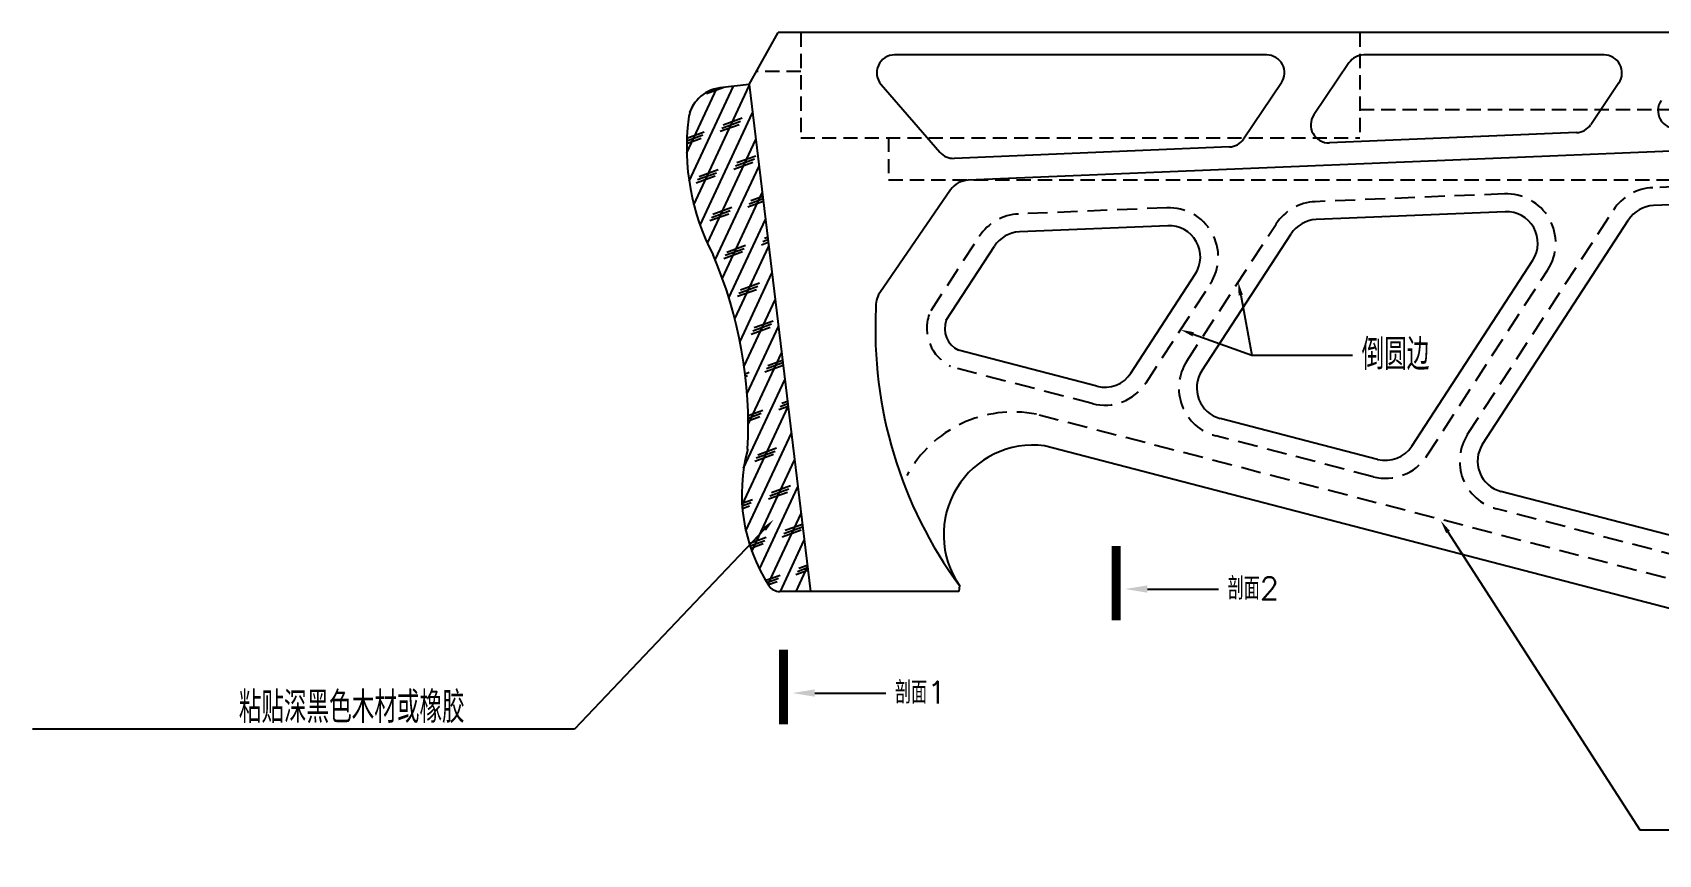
# Model space of a CAD drawing. Header units: millimetres. Extents: x 6817 to 15937, y -5221 to -164.
# Drawn here: x 7461.5 to 7824.4, y -2684.1 to -2500.6 of the extents above; entities that cross this region are included whole.
import ezdxf
from ezdxf import colors
from ezdxf.entities.mleader import LeaderData, LeaderLine
from ezdxf.math import Vec2, Vec3

# ---------------------------------------------------------------- set-up
doc = ezdxf.new("R2010")
doc.units = ezdxf.units.MM
doc.linetypes.add('HIDDEN', pattern=[9.525, 6.35, -3.175])
doc.layers.add('图层2', color=108, linetype='Continuous')
doc.styles.get("Standard").update_dxf_attribs({"font": 'txt', "bigfont": 'gbcbig.shx'})

# ---------------------------------------------------------------- blocks, each defined once
blk = doc.blocks.new('dfjjjj')
at = {"linetype": 'ByBlock'}
h = blk.add_hatch(dxfattribs=at)
h.set_pattern_fill('CORK', color=4, angle=65)
h.set_pattern_definition([(65, (0, 0), (-2.8775272, 1.341813), []), (200, (2.11, 0.768), (3.07143, -8.438684), [4.49013, -4.49013]), (200, (2.445, 1.487), (3.07143, -8.438684), [4.49013, -4.49013]), (200, (2.781, 2.207), (3.07143, -8.438684), [4.49013, -4.49013])])
h.paths.add_polyline_path([(1332.87, -2802.32, -0.115864), (1340.59, -2845.73, 0.213121), (1345.31, -2876.15, 0.248717), (1347.79, -2877.47), (1354.61, -2877.47), (1340.92, -2764.27), (1334.35, -2765.06, 0.345162), (1327.36, -2772.04, 0.151566)])
at = {"color": 2, "linetype": 'ByBlock'}
blk.add_line((1340.92, -2764.27), (1334.35, -2765.06), dxfattribs=at)
for centre, radius, start, end in [((1335.31, -2773), 8, 96.8983, 173.0692), ((1378.92, -2778.31), 51.94, 173.0692, 207.5431), ((1244.32, -2840.46), 96.41, 356.8663, 23.3025), ((1465.48, -2819), 96.39, 177.1412, 216.3699), ((1404.37, -2864.81), 20.03, 82.8798, 214.4956), ((1377.02, -2855.66), 37.75, 164.748, 212.8718), ((1347.79, -2874.47), 3, 214.1319, 270)]:
    blk.add_arc(centre, radius, start, end, dxfattribs=at)
at = {"layer": '图层2', "color": 2, "linetype": 'ByBlock'}
for p, q in [((1340.92, -2764.27), (1347.43, -2752.68)), ((1900.92, -2752.68), (1347.43, -2752.68)), ((1456.41, -2757.68), (1373.4, -2757.68)), ((1531.75, -2757.68), (1478.13, -2757.68)), ((1474.81, -2759.44), (1466.96, -2771.08)), ((1340.92, -2764.27), (1354.61, -2877.47)), ((1370.38, -2764.3), (1383.48, -2779.41)), ((1459.73, -2763.91), (1451.26, -2776.48)), ((1535.07, -2763.91), (1528.76, -2773.27)), ((1612.47, -2776.43), (1389.82, -2785.65)), ((1525.61, -2775.03), (1470.44, -2777.31)), ((1448.11, -2778.24), (1386.67, -2780.78)), ((1385.89, -2787.82), (1370.06, -2810.82)), ((1604.9, -2788.76), (1542.77, -2791.33)), ((1509.67, -2792.7), (1467.45, -2794.45)), ((1504.64, -2844.56), (1537.19, -2794.51)), ((1434.35, -2795.82), (1401.23, -2797.19)), ((1441.96, -2828.24), (1461.87, -2797.63)), ((1384.89, -2816.92), (1395.65, -2800.37)), ((1488.83, -2845.02), (1515.83, -2803.51)), ((1426.15, -2828.71), (1440.51, -2806.63)), ((1418.52, -2831.66), (1387.62, -2823.62)), ((1481.2, -2847.98), (1446.06, -2838.83)), ((1577.04, -2889.25), (1406.85, -2844.94)), ((1570.14, -2871.13), (1508.74, -2855.15)), ((1387.7, -2877.47), (1347.79, -2877.47)), ((1387.86, -2876.16), (1387.7, -2877.47))]:
    blk.add_line(p, q, dxfattribs=at)
at = {"layer": '图层2', "color": 3, "linetype": 'HIDDEN', "ltscale": 0.7}
for p, q in [((1601.93, -2784.87), (1542.6, -2787.33)), ((1509.5, -2788.7), (1467.28, -2790.45)), ((1434.18, -2791.82), (1401.06, -2793.2)), ((1501.29, -2842.38), (1533.84, -2792.33)), ((1381.53, -2814.74), (1392.3, -2798.19)), ((1438.61, -2826.06), (1458.52, -2795.45)), ((1429.51, -2830.89), (1443.86, -2808.81)), ((1492.19, -2847.2), (1519.18, -2805.69)), ((1417.51, -2835.53), (1386.61, -2827.49)), ((1577.69, -2882.86), (1405.06, -2837.93)), ((1480.19, -2851.85), (1445.06, -2842.7)), ((1568.2, -2874.76), (1507.74, -2859.02))]:
    blk.add_line(p, q, dxfattribs=at)
at = {"layer": '图层2', "color": 2, "linetype": 'ByBlock'}
for centre, radius, start, end in [((1373.4, -2761.68), 4, 90, 220.9433), ((1456.41, -2761.68), 4, 325.999, 90), ((1478.13, -2761.68), 4, 90, 145.999), ((1531.75, -2761.68), 4, 325.999, 90), ((1547.78, -2770.1), 4, 145.999, 272.372), ((1470.28, -2773.31), 4, 145.999, 272.372), ((1525.44, -2771.03), 4, 272.372, 325.999), ((1386.5, -2776.78), 4, 220.9433, 272.372), ((1447.94, -2774.24), 4, 272.372, 325.999), ((1390.01, -2790.65), 5, 92.0755, 145.4752), ((1467.74, -2801.44), 7, 92.372, 146.9642), ((1509.96, -2799.69), 7, 326.9642, 92.372), ((1543.06, -2798.32), 7, 92.372, 146.9642), ((1401.52, -2804.19), 7, 92.372, 146.9642), ((1434.64, -2802.81), 7, 326.9642, 92.372), ((1374.18, -2813.66), 5, 145.4752, 186.0762), ((1390.07, -2818.71), 5.48, 160.9434, 243.4647), ((1420.28, -2824.89), 7, 255.4083, 326.9642), ((1447.83, -2832.06), 7, 146.9642, 255.4083), ((1482.96, -2841.21), 7, 255.4083, 326.9642), ((1510.51, -2848.38), 7, 146.9642, 255.4083)]:
    blk.add_arc(centre, radius, start, end, dxfattribs=at)
at = {"layer": '图层2', "color": 3, "linetype": 'HIDDEN', "ltscale": 0.7}
for centre, radius, start, end in [((1467.74, -2801.44), 11, 92.372, 146.9642), ((1509.96, -2799.69), 11, 326.9642, 92.372), ((1543.06, -2798.32), 11, 92.372, 146.9642), ((1401.52, -2804.19), 11, 92.372, 146.9642), ((1434.64, -2802.81), 11, 326.9642, 92.372), ((1390.07, -2818.71), 9.48, 160.9434, 243.4647), ((1447.83, -2832.06), 11, 146.9642, 255.4083), ((1420.28, -2824.89), 11, 255.4083, 326.9642), ((1399.85, -2864.3), 26.89, 78.8137, 151.7909), ((1510.51, -2848.38), 11, 146.9642, 255.4083), ((1482.96, -2841.21), 11, 255.4083, 326.9642)]:
    blk.add_arc(centre, radius, start, end, dxfattribs=at)

msp = doc.modelspace()

# ---------------------------------------------------------------- linework, layer by layer
at = {"layer": '图层2', "color": 1, "linetype": 'HIDDEN', "ltscale": 0.5}
for p, q in [((7632.951, -2500.59), (7632.951, -2524.076)), ((7757.75, -2500.59), (7757.75, -2524.076)), ((7632.951, -2509.284), (7623.067, -2509.284)), ((7757.75, -2517.79), (8181.442, -2517.79)), ((7632.951, -2524.076), (7757.75, -2524.076)), ((7652.543, -2524.076), (7652.543, -2533.466)), ((7652.543, -2533.466), (8035.303, -2533.466))]:
    msp.add_line(p, q, dxfattribs=at)
at = {"layer": '图层2', "color": 6, "linetype": 'ByBlock', "const_width": 2}
for points in [[(7703.381, -2615.2), (7703.381, -2631.865)], [(7629.132, -2638.416), (7629.132, -2655.081)]]:
    msp.add_lwpolyline(points, dxfattribs=at)

# ---------------------------------------------------------------- block references
at = {"layer": '图层2', "color": 6, "linetype": 'ByBlock'}
msp.add_blockref('dfjjjj', (6280.524, 252.088), dxfattribs=at)

# ---------------------------------------------------------------- leaders
ml = msp.add_multileader_mtext('Standard', dxfattribs=at)
ml.set_content('倒圆边', color=6)
ml.set_leader_properties()
ml.build(insert=Vec2(0, 0))
ml.multileader.update_dxf_attribs({"text_right_attachment_type": 6, "dogleg_length": 0.36, "arrow_head_size": 3})
ctx = ml.context
ctx.base_point, ctx.char_height, ctx.arrow_head_size, ctx.plane_origin = Vec3(7756.152, -2572.646), 7, 3, Vec3(7711.708, -2557.981)
ctx.right_attachment = 6
notes = []
notes.append((ctx, [(0, (1, 1, 0), (7755.792, -2572.646), (1, 0), 0.36, [(0, [(7730.629, -2556.293), (7733.624, -2572.646)], 0, [])])]))
ctx.mtext.insert, ctx.mtext.flow_direction = Vec3(7758.152, -2568.953), 5
ml = msp.add_multileader_mtext('Standard', dxfattribs=at)
ml.set_content('倒圆边', color=6)
ml.set_leader_properties()
ml.build(insert=Vec2(0, 0))
ml.multileader.update_dxf_attribs({"text_right_attachment_type": 6, "dogleg_length": 0.36, "arrow_head_size": 3})
ctx = ml.context
ctx.base_point, ctx.char_height, ctx.arrow_head_size, ctx.plane_origin = Vec3(7756.152, -2572.646), 7, 3, Vec3(7711.708, -2557.981)
ctx.right_attachment = 6
notes.append((ctx, [(0, (1, 1, 0), (7755.792, -2572.646), (1, 0), 0.36, [(0, [(7717.734, -2566.951), (7733.624, -2572.646)], 0, [])])]))
ctx.mtext.insert, ctx.mtext.flow_direction = Vec3(7758.152, -2568.953), 5
ml = msp.add_multileader_mtext('Standard', dxfattribs=at)
ml.set_content('粘贴深黑色木材或橡胶', color=6)
ml.set_leader_properties()
ml.build(insert=Vec2(0, 0))
ml.multileader.update_dxf_attribs({"text_right_attachment_type": 6, "dogleg_length": 0.36, "arrow_head_size": 3})
ctx = ml.context
ctx.base_point, ctx.char_height, ctx.arrow_head_size, ctx.plane_origin = Vec3(7505.755, -2651.505), 7, 3, Vec3(7604.382, -2641.47)
ctx.right_attachment, ctx.text_align_type = 6, 2
notes.append((ctx, [(0, (1, 1, 0), (7560.298, -2656.135), (-1, 0), 0.36, [(0, [(7626.924, -2609.325), (7582.466, -2656.135)], 0, [])])]))
ctx.mtext.insert, ctx.mtext.alignment, ctx.mtext.flow_direction = Vec3(7557.938, -2647.735), 3, 5
ml = msp.add_multileader_mtext('Standard', dxfattribs=at)
ml.set_content('倒角', color=6)
ml.set_leader_properties()
ml.build(insert=Vec2(0, 0))
ml.multileader.update_dxf_attribs({"text_right_attachment_type": 6, "dogleg_length": 0.36, "arrow_head_size": 3})
ctx = ml.context
ctx.base_point, ctx.char_height, ctx.arrow_head_size, ctx.plane_origin = Vec3(7842.791, -2678.619), 7, 3, Vec3(7798.347, -2663.954)
ctx.right_attachment = 6
notes.append((ctx, [(0, (1, 1, 0), (7842.431, -2678.619), (1, 0), 0.36, [(0, [(7775.805, -2609.575), (7820.263, -2678.619)], 0, [])])]))
ctx.mtext.insert, ctx.mtext.flow_direction = Vec3(7844.791, -2674.926), 5
ml = msp.add_multileader_mtext('Standard', dxfattribs=at)
ml.set_content('剖面2', color=6)
ml.set_leader_properties()
ml.build(insert=Vec2(0, 0))
ml.multileader.update_dxf_attribs({"text_right_attachment_type": 6, "dogleg_length": 0.36, "arrow_head_size": 5})
ctx = ml.context
ctx.base_point, ctx.char_height, ctx.arrow_head_size, ctx.plane_origin = Vec3(7726.227, -2624.85), 5, 5, Vec3(7705.354, -2624.85)
ctx.right_attachment = 6
notes.append((ctx, [(0, (1, 1, 0), (7725.867, -2624.85), (1, 0), 0.36, [(0, [(7705.354, -2624.85), (7718.828, -2624.85)], 0, [])])]))
ctx.mtext.insert, ctx.mtext.flow_direction = Vec3(7728.227, -2622.212), 5
ml = msp.add_multileader_mtext('Standard', dxfattribs=at)
ml.set_content('剖面1', color=6)
ml.set_leader_properties()
ml.build(insert=Vec2(0, 0))
ml.multileader.update_dxf_attribs({"text_right_attachment_type": 6, "dogleg_length": 0.36, "arrow_head_size": 5})
ctx = ml.context
ctx.base_point, ctx.char_height, ctx.arrow_head_size, ctx.plane_origin = Vec3(7651.978, -2648.066), 5, 5, Vec3(7631.105, -2648.066)
ctx.right_attachment = 6
notes.append((ctx, [(0, (1, 1, 0), (7651.618, -2648.066), (1, 0), 0.36, [(0, [(7631.105, -2648.066), (7644.578, -2648.066)], 0, [])])]))
ctx.mtext.insert, ctx.mtext.flow_direction = Vec3(7653.978, -2645.428), 5
for ctx, leaders in notes:
    for number, flags, end, landing, length, lines in leaders:
        leader = LeaderData()
        leader.index, (leader.has_last_leader_line, leader.has_dogleg_vector, leader.attachment_direction) = number, flags
        leader.last_leader_point, leader.dogleg_vector, leader.dogleg_length = Vec3(end), Vec3(landing), length
        for number, points, colour, breaks in lines:
            line = LeaderLine()
            line.index, line.vertices, line.color, line.breaks = number, Vec3.list(points), colors.encode_raw_color(colour), breaks
            leader.lines.append(line)
        ctx.leaders.append(leader)

doc.saveas('drawing.dxf')
